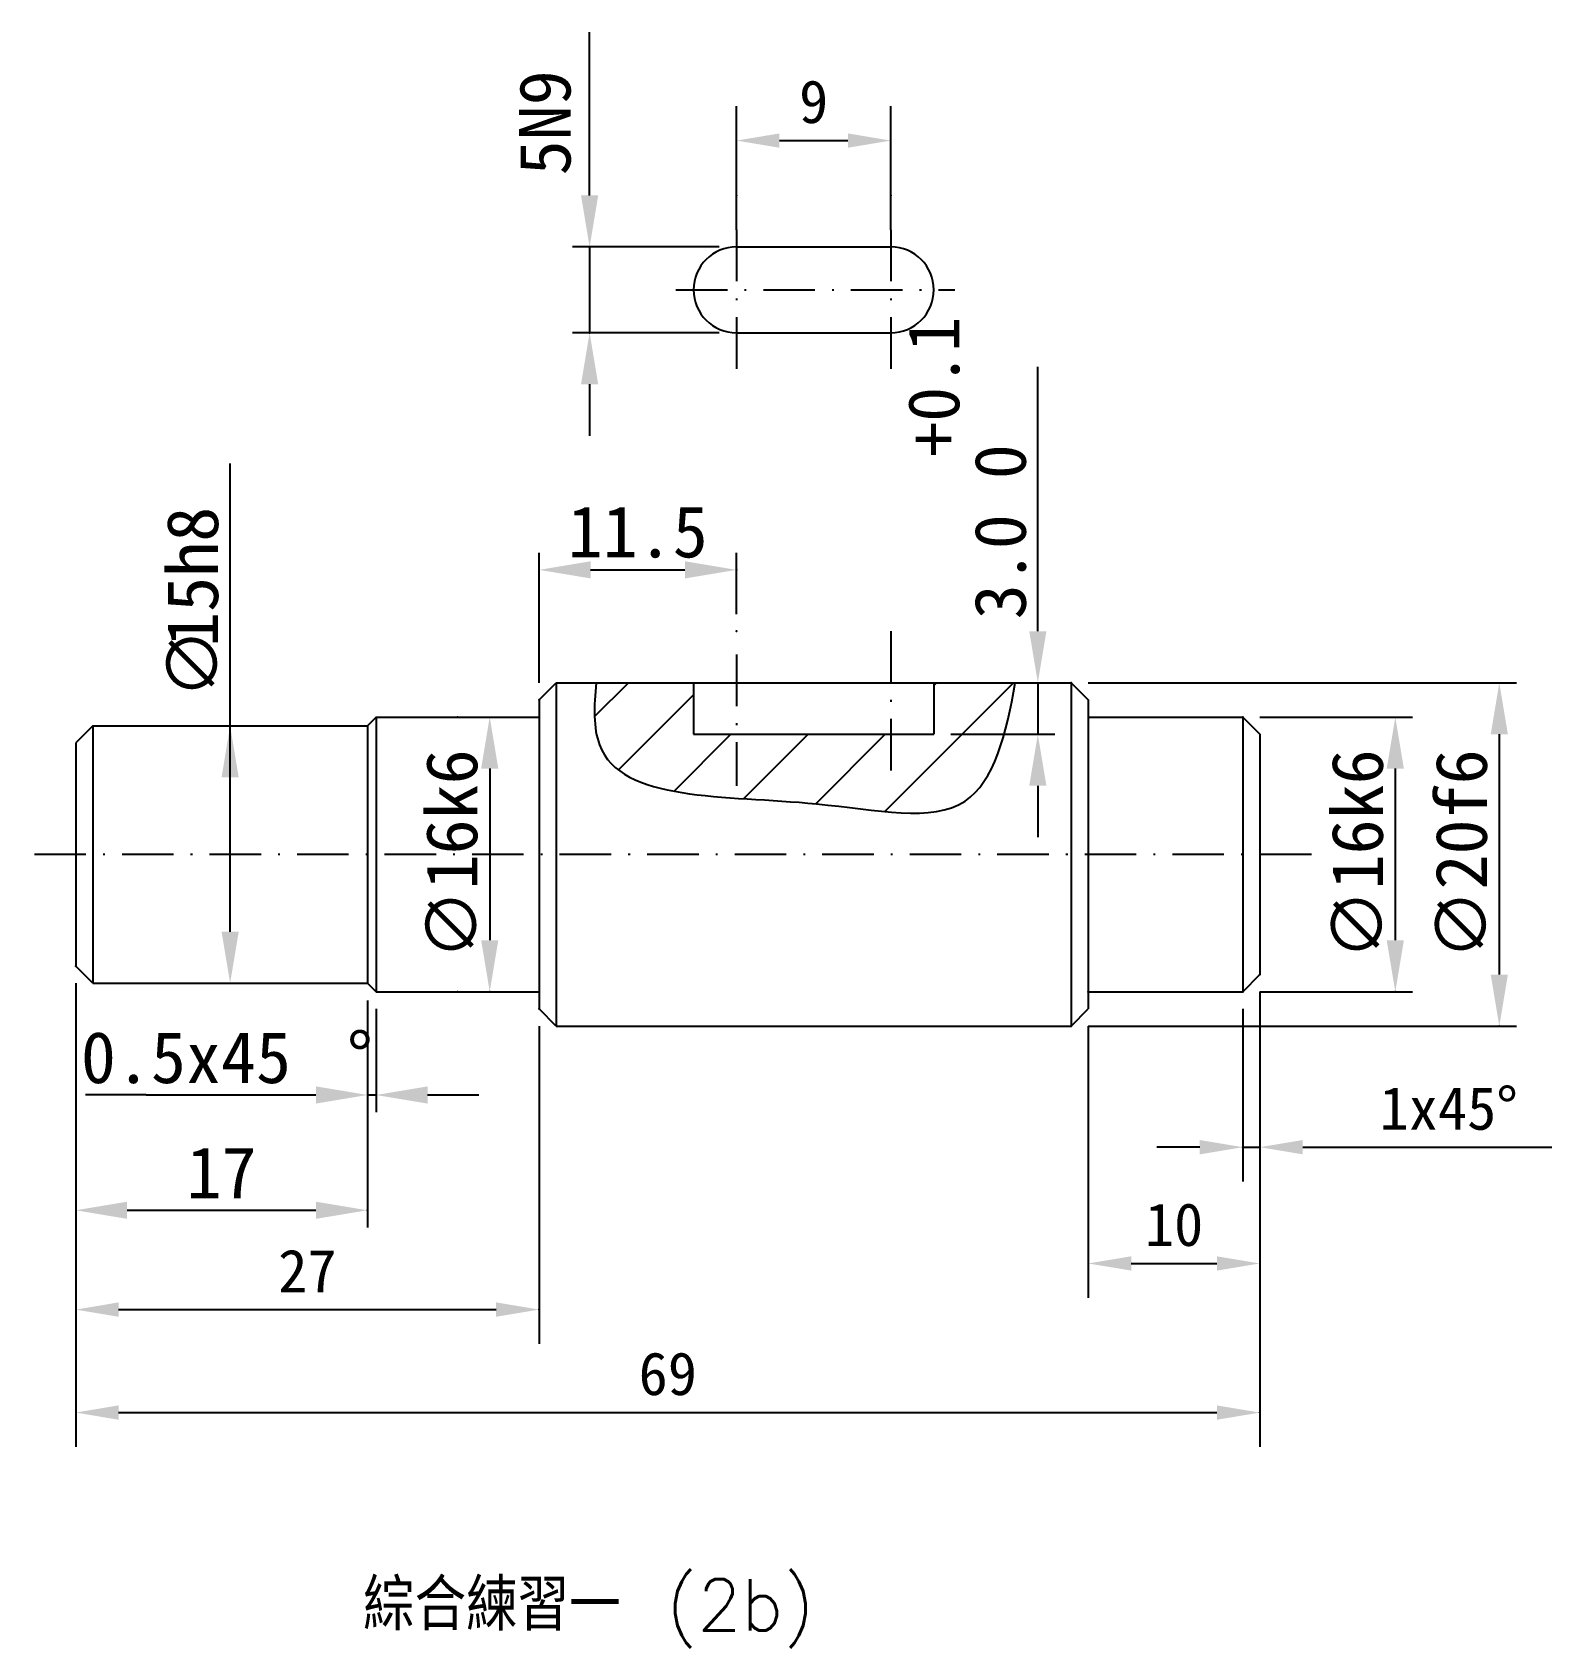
# Model space of a CAD drawing. Extents: x 556.6 to 645.1, y -157.4 to -63.3.
import ezdxf

# ---------------------------------------------------------------- set-up
doc = ezdxf.new("R2010")
doc.units = 0
doc.linetypes.add('CENT3', pattern=[5, 3, -1, 0, -1])
doc.layers.get('0').update_dxf_attribs({"color": 3, "linetype": 'CONTINUOUS'})
doc.layers.get('DEFPOINTS').update_dxf_attribs({"linetype": 'CONTINUOUS'})
doc.layers.add('CENT3', color=1, linetype='CENT3')
doc.layers.add('輪廓線', color=7, linetype='CONTINUOUS')
doc.styles.add('CNS1', font='txt.shx', dxfattribs={"height": 3, "bigfont": 'chineset.shx'})
doc.dimstyles.new('CNS', dxfattribs={"dimscale": 0, "dimtxt": 2.5, "dimasz": 2.5, "dimexe": 2, "dimexo": 1, "dimgap": 1, "dimtad": 1, "dimdec": 1, "dimdsep": 46, "dimlunit": 6, "dimtxsty": 'Standard', "dimcen": 0, "dimclrd": 3, "dimclre": 3, "dimclrt": 3, "dimadec": 0, "dimazin": 0, "dimtp": 0.3, "dimtm": 0.3, "dimtfac": 1, "dimtdec": 1, "dimtmove": 0, "dimatfit": 3, "dimfxl": 2, "dimtolj": 1, "dimtzin": 0, "dimarcsym": 0})

# ---------------------------------------------------------------- blocks, each defined once
blk = doc.blocks.new('*D15')
at = {"color": 3, "lineweight": -2}
for p, q in [((628.132, -119.172), (628.132, -130.227)), ((627.132, -120.172), (627.132, -130.227)), ((624.632, -128.227), (622.132, -128.227)), ((627.132, -128.227), (628.132, -128.227)), ((630.632, -128.227), (645.134, -128.227))]:
    blk.add_line(p, q, dxfattribs=at)
at = {"color": 3}
for points in [[(624.632, -127.81), (624.632, -128.644), (627.132, -128.227)], [(630.632, -127.81), (630.632, -128.644), (628.132, -128.227)]]:
    blk.add_solid(points, dxfattribs=at)
at = {"layer": 'DEFPOINTS', "color": 0}
for p in [(628.132, -118.172), (627.132, -119.172), (627.132, -128.227)]:
    blk.add_point(p, dxfattribs=at)
at = {"color": 3, "insert": (639.134, -125.977), "char_height": 2.5, "attachment_point": 5}
blk.add_mtext('\\A1;1x45%%d', dxfattribs=at)
blk = doc.blocks.new('*D16')
at = {"color": 3, "lineweight": -2}
for p, q in [((628.132, -119.172), (628.132, -137)), ((618.132, -121.172), (618.132, -137)), ((620.632, -135), (625.632, -135))]:
    blk.add_line(p, q, dxfattribs=at)
at = {"color": 3}
for points in [[(620.632, -134.583), (620.632, -135.416), (618.132, -135)], [(625.632, -134.583), (625.632, -135.416), (628.132, -135)]]:
    blk.add_solid(points, dxfattribs=at)
at = {"layer": 'DEFPOINTS', "color": 0}
for p in [(628.132, -118.172), (618.132, -120.172), (628.132, -135)]:
    blk.add_point(p, dxfattribs=at)
at = {"color": 3, "insert": (623.132, -132.75), "char_height": 2.5, "attachment_point": 5}
blk.add_mtext('\\A1;10', dxfattribs=at)
blk = doc.blocks.new('*D17')
at = {"color": 3, "lineweight": -2}
for p, q in [((597.632, -74.78), (597.632, -67.584)), ((606.632, -74.78), (606.632, -67.584)), ((600.132, -69.584), (604.132, -69.584))]:
    blk.add_line(p, q, dxfattribs=at)
at = {"color": 3}
for points in [[(600.132, -69.167), (600.132, -70.001), (597.632, -69.584)], [(604.132, -69.167), (604.132, -70.001), (606.632, -69.584)]]:
    blk.add_solid(points, dxfattribs=at)
at = {"layer": 'DEFPOINTS', "color": 0}
for p in [(606.632, -69.584), (597.632, -75.78), (606.632, -75.78)]:
    blk.add_point(p, dxfattribs=at)
at = {"color": 3, "insert": (602.132, -67.334), "char_height": 2.5, "attachment_point": 5}
blk.add_mtext('\\A1;9', dxfattribs=at)

msp = doc.modelspace()

# ---------------------------------------------------------------- linework, layer by layer
at = {"color": 3}
for p, q in [((589.077, -69.78), (589.077, -63.276)), ((568.132, -115.672), (568.132, -88.39)), ((576.132, -119.672), (576.132, -126.185)), ((576.632, -120.172), (576.632, -126.185)), ((563.232, -125.185), (559.707, -125.185)), ((563.232, -125.185), (573.132, -125.185)), ((576.132, -125.185), (576.632, -125.185)), ((576.132, -125.185), (576.632, -125.185)), ((579.632, -125.185), (582.632, -125.185))]:
    msp.add_line(p, q, dxfattribs=at)
at = {"color": 3, "linetype": 'ByBlock'}
for p, q in [((589.077, -72.78), (589.077, -69.78)), ((596.632, -75.78), (588.077, -75.78)), ((589.077, -75.78), (589.077, -80.78)), ((589.077, -75.78), (589.077, -80.78)), ((596.632, -80.78), (588.077, -80.78)), ((589.077, -83.78), (589.077, -86.78)), ((586.132, -101.172), (586.132, -93.592)), ((597.632, -97.172), (597.632, -93.592)), ((589.132, -94.592), (594.632, -94.592)), ((618.132, -101.172), (643.082, -101.172)), ((582.382, -103.172), (584.257, -103.172)), ((628.132, -103.172), (637.022, -103.172)), ((642.082, -104.172), (642.082, -118.172)), ((583.257, -106.172), (583.257, -116.172)), ((636.022, -106.172), (636.022, -116.172)), ((559.132, -118.672), (559.132, -132.902)), ((559.132, -118.672), (559.132, -139.687)), ((559.132, -118.672), (559.132, -145.687)), ((582.382, -119.172), (584.257, -119.172)), ((628.132, -119.172), (628.132, -145.687)), ((628.132, -119.172), (637.022, -119.172)), ((628.132, -119.172), (628.132, -131.204)), ((628.132, -119.172), (628.132, -134.837)), ((576.132, -119.672), (576.132, -132.902)), ((586.132, -121.172), (586.132, -139.687)), ((562.132, -131.902), (573.132, -131.902)), ((561.632, -137.687), (583.632, -137.687)), ((561.632, -143.687), (625.632, -143.687))]:
    msp.add_line(p, q, dxfattribs=at)
msp.add_line((615.193, -98.172), (615.193, -82.772))
at = {"color": 7}
for p, q in [((589.366, -103.141), (591.335, -101.172)), ((606.279, -108.679), (613.785, -101.172)), ((609.132, -101.335), (609.295, -101.172)), ((610.132, -101.172), (616.193, -101.172)), ((615.193, -101.172), (615.193, -104.172)), ((615.193, -101.172), (615.193, -104.172)), ((590.751, -106.245), (595.132, -101.865)), ((593.997, -107.49), (597.315, -104.172)), ((598.052, -107.925), (601.805, -104.172)), ((602.25, -108.218), (606.295, -104.172)), ((610.132, -104.172), (616.193, -104.172)), ((615.193, -107.172), (615.193, -110.172))]:
    msp.add_line(p, q, dxfattribs=at)
at = {"color": 7, "linetype": 'ByBlock'}
for p, q in [((618.132, -121.172), (620.003, -121.172)), ((625.046, -121.172), (643.082, -121.172))]:
    msp.add_line(p, q, dxfattribs=at)
at = {"color": 3}
msp.add_open_spline([(589.458, -101.172), (589.318, -102.538), (589.178, -108.274), (600.958, -107.405), (611.892, -110.019), (613.348, -104.171), (613.882, -101.172)], degree=3, knots=[1.435299, 1.435299, 1.435299, 1.435299, 5.199303, 18.310056, 26.959424, 34.67392, 34.67392, 34.67392, 34.67392], dxfattribs=at)
at = {"color": 7, "linetype": 'ByBlock'}
for p in [(597.632, -72.78), (606.632, -72.78), (597.632, -75.78), (597.632, -80.78), (597.632, -98.172), (617.132, -101.172), (586.132, -102.172), (628.132, -118.172), (628.132, -118.172), (628.132, -118.172), (576.132, -118.672), (618.132, -119.172), (627.132, -119.172), (627.132, -119.172), (586.132, -120.172), (617.132, -121.172), (642.082, -121.172)]:
    msp.add_point(p, dxfattribs=at)
at = {"color": 3, "linetype": 'ByBlock'}
for p in [(589.077, -80.78), (597.632, -94.592), (581.382, -103.172), (581.382, -119.172), (583.257, -119.172), (636.022, -119.172), (627.132, -128.222), (576.132, -131.902), (586.132, -137.687), (628.132, -143.687)]:
    msp.add_point(p, dxfattribs=at)
for points in [[(588.577, -72.78), (589.577, -72.78), (589.077, -75.78)], [(588.577, -83.78), (589.577, -83.78), (589.077, -80.78)], [(589.132, -94.092), (589.132, -95.092), (586.132, -94.592)], [(594.632, -94.092), (594.632, -95.092), (597.632, -94.592)], [(641.582, -104.172), (642.582, -104.172), (642.082, -101.172)], [(582.757, -106.172), (583.757, -106.172), (583.257, -103.172)], [(635.522, -106.172), (636.522, -106.172), (636.022, -103.172)], [(582.757, -116.172), (583.757, -116.172), (583.257, -119.172)], [(635.522, -116.172), (636.522, -116.172), (636.022, -119.172)], [(641.582, -118.172), (642.582, -118.172), (642.082, -121.172)], [(562.132, -131.402), (562.132, -132.402), (559.132, -131.902)], [(573.132, -131.402), (573.132, -132.402), (576.132, -131.902)], [(561.632, -137.27), (561.632, -138.104), (559.132, -137.687)], [(583.632, -137.27), (583.632, -138.104), (586.132, -137.687)], [(561.632, -143.27), (561.632, -144.104), (559.132, -143.687)], [(625.632, -143.27), (625.632, -144.104), (628.132, -143.687)]]:
    msp.add_solid(points, dxfattribs=at)
at = {"color": 7}
for points in [[(614.693, -98.172), (615.693, -98.172), (615.193, -101.172)], [(614.693, -107.172), (615.693, -107.172), (615.193, -104.172)]]:
    msp.add_solid(points, dxfattribs=at)
at = {"color": 3}
for points in [[(567.632, -106.672), (568.632, -106.672), (568.132, -103.672)], [(567.632, -115.672), (568.632, -115.672), (568.132, -118.672)], [(573.132, -124.685), (573.132, -125.685), (576.132, -125.185)], [(579.632, -124.685), (579.632, -125.685), (576.632, -125.185)]]:
    msp.add_solid(points, dxfattribs=at)
at = {"layer": 'CENT3', "color": 1}
for p, q in [((597.632, -74.78), (597.632, -83.78)), ((606.632, -74.78), (606.632, -83.78)), ((594.107, -78.28), (610.351, -78.28)), ((606.632, -98.172), (606.632, -107.172)), ((597.632, -99.533), (597.632, -107.172)), ((631.132, -111.172), (556.605, -111.172))]:
    msp.add_line(p, q, dxfattribs=at)
at = {"layer": '輪廓線', "color": 0}
for p, q in [((597.632, -75.78), (606.632, -75.78)), ((597.632, -80.78), (606.632, -80.78)), ((586.132, -102.172), (587.132, -101.172)), ((587.132, -101.172), (617.132, -101.172)), ((587.132, -101.172), (587.132, -121.172)), ((595.132, -101.172), (595.132, -104.172)), ((609.132, -101.172), (609.132, -104.172)), ((617.132, -101.172), (617.132, -121.172)), ((586.132, -102.172), (586.132, -120.172)), ((618.132, -102.172), (618.132, -120.172)), ((576.632, -103.172), (576.132, -103.672)), ((576.632, -103.172), (576.632, -119.172)), ((576.632, -103.172), (586.132, -103.172)), ((618.132, -103.172), (627.132, -103.172)), ((627.132, -103.172), (627.132, -119.172)), ((560.132, -103.672), (559.132, -104.672)), ((560.132, -103.672), (560.132, -118.672)), ((560.132, -103.672), (576.132, -103.672)), ((576.132, -103.672), (576.132, -118.672)), ((595.132, -104.172), (609.132, -104.172)), ((628.132, -104.172), (628.132, -118.172)), ((559.132, -104.672), (559.132, -117.672)), ((560.132, -118.672), (559.132, -117.672)), ((560.132, -118.672), (576.132, -118.672)), ((576.132, -118.672), (576.632, -119.172)), ((576.632, -119.172), (586.132, -119.172)), ((618.132, -119.172), (627.132, -119.172)), ((587.132, -121.172), (586.132, -120.172)), ((587.132, -121.172), (617.132, -121.172))]:
    msp.add_line(p, q, dxfattribs=at)
at = {"layer": '輪廓線'}
for p, q in [((617.132, -101.172), (618.132, -102.172)), ((627.132, -103.172), (628.132, -104.172)), ((627.132, -119.172), (628.132, -118.172)), ((617.132, -121.172), (618.132, -120.172)), ((620.003, -121.172), (625.046, -121.172))]:
    msp.add_line(p, q, dxfattribs=at)
at = {"layer": '輪廓線', "color": 0}
for centre, start, end in [((597.632, -78.28), 90, 270), ((606.632, -78.28), 270, 90)]:
    msp.add_arc(centre, 2.5, start, end, dxfattribs=at)
at = {"layer": '輪廓線', "color": 2, "linetype": 'ByBlock'}
msp.add_point((627.132, -103.172), dxfattribs=at)
at = {"layer": '輪廓線', "color": 0, "linetype": 'ByBlock'}
msp.add_point((559.132, -117.672), dxfattribs=at)
msp.add_point((559.132, -117.672), dxfattribs=at)
msp.add_point((559.132, -117.672), dxfattribs=at)

# ---------------------------------------------------------------- texts
at = {"color": 3}
for s, p in [('5N9', (587.966, -71.609)), ('15h8', (567.432, -99.078)), ('∅', (567.432, -102.078))]:
    msp.add_text(s, height=3, rotation=90, dxfattribs=at).set_placement(p)
for s, p in [('+0.1', (610.619, -88.008)), ('3.0 0', (614.493, -97.472))]:
    msp.add_text(s, height=3, rotation=90).set_placement(p)
for s, p in [('°', (574.937, -124.492)), ('0.5x45', (559.437, -124.492))]:
    msp.add_text(s, height=3, dxfattribs=at).set_placement(p)
at = {"color": 3, "linetype": 'ByBlock', "attachment_point": 5}
for s, insert, char_height in [('11.5', (591.882, -92.392), 3), ('17', (567.632, -129.702), 3), ('\\A1;27', (572.632, -135.437), 2.5), ('\\A1;69', (593.632, -141.437), 2.5)]:
    msp.add_mtext(s, dxfattribs=dict(at, insert=insert, char_height=char_height))
at = {"color": 3, "linetype": 'ByBlock', "char_height": 3, "attachment_point": 5, "rotation": 90}
for s, insert in [('∅16k6', (581.057, -111.172)), ('∅16k6', (633.822, -111.172)), ('∅20f6', (639.882, -111.172))]:
    msp.add_mtext(s, dxfattribs=dict(at, insert=insert))
at = {"layer": '輪廓線', "style": 'CNS1'}
msp.add_text('綜合練習一 (2b)', height=3, dxfattribs=at).set_placement((575.881, -156.384))

# ---------------------------------------------------------------- dimensions: what is measured, and where the dimension line sits
dim = msp.add_linear_dim(base=(606.632, -69.584), p1=(597.632, -75.78), p2=(606.632, -75.78), dimstyle='CNS', override={"dimscale": 1})
dim.commit()
dim.dimension.update_dxf_attribs({"geometry": '*D17', "text_midpoint": (602.132, -67.334)})
at = {"color": 3}
dim = msp.add_linear_dim(base=(628.132, -135), p1=(618.132, -120.172), p2=(628.132, -118.172), dimstyle='CNS', override={"dimscale": 1}, dxfattribs=at)
dim.commit()
dim.dimension.update_dxf_attribs({"geometry": '*D16', "text_midpoint": (623.132, -132.75)})
dim = msp.add_linear_dim(base=(627.132, -128.227), p1=(628.132, -118.172), p2=(627.132, -119.172), text='1x45%%d', dimstyle='CNS', override={"dimscale": 1}, dxfattribs=at)
dim.commit()
dim.dimension.update_dxf_attribs({"geometry": '*D15', "text_midpoint": (639.134, -128.227), "dimtype": 160})

doc.saveas('drawing.dxf')
